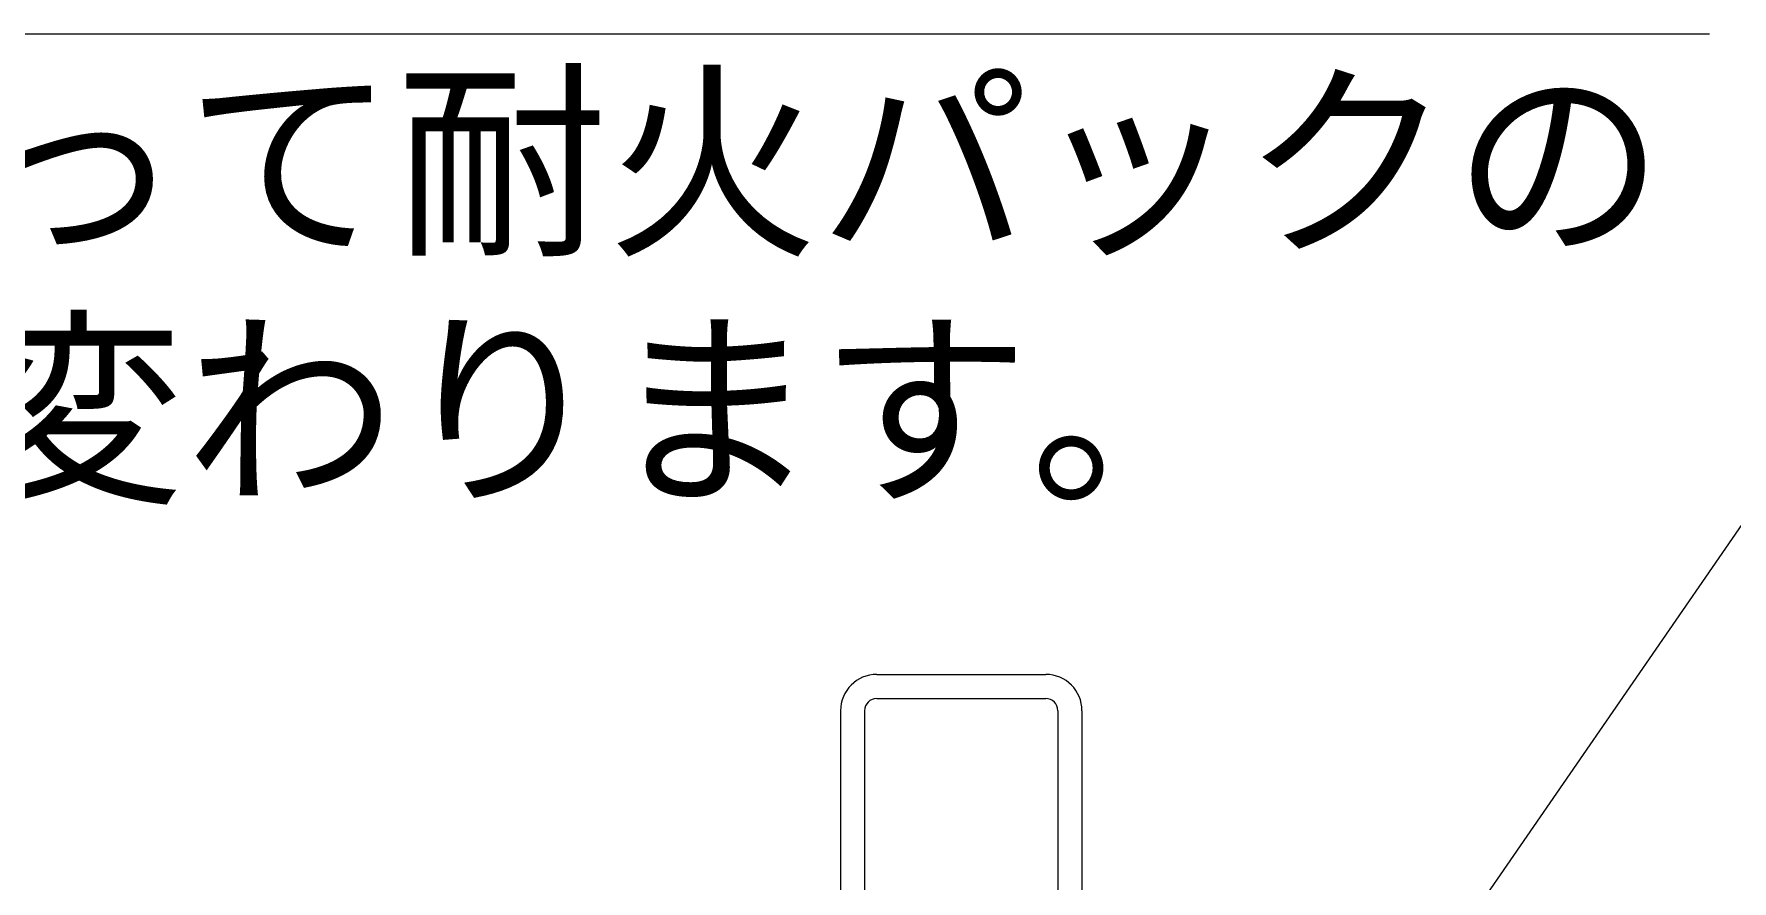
# Model space of a CAD drawing. Extents: x 443 to 1217, y -1921 to -677.
# Drawn here: x 744.28 to 771.67, y -1129.36 to -1115.7 of the extents above; entities that cross this region are included whole.
import ezdxf
from ezdxf.enums import TextEntityAlignment as Align

# ---------------------------------------------------------------- set-up
doc = ezdxf.new("R2010")
doc.units = 0
doc.header["$MEASUREMENT"] = 0
doc.layers.get('0').update_dxf_attribs({"linetype": 'CONTINUOUS'})
doc.layers.add('10', color=7, linetype='CONTINUOUS')
doc.layers.add('3', color=8, linetype='CONTINUOUS')
doc.styles.add('ｽﾀｲﾙ2', font='MS PGothic.ttf')

msp = doc.modelspace()

# ---------------------------------------------------------------- linework, layer by layer
at = {"color": 7, "linetype": 'Continuous'}
for p, q in [((724.838, -1115.698), (771.306, -1115.698)), ((764.199, -1134.673), (777.199, -1115.823))]:
    msp.add_line(p, q, dxfattribs=at)
at = {"layer": '3', "color": 3, "linetype": 'Continuous'}
for p, q in [((757.873, -1126.026), (760.6, -1126.026)), ((757.873, -1126.415), (760.6, -1126.415)), ((757.289, -1126.61), (757.289, -1131.171)), ((757.678, -1126.61), (757.678, -1131.171)), ((760.795, -1126.61), (760.795, -1131.171)), ((761.184, -1126.61), (761.184, -1131.171))]:
    msp.add_line(p, q, dxfattribs=at)
for centre, radius, start, end in [((757.873, -1126.61), 0.584, 90, 180), ((760.6, -1126.61), 0.584, 0, 90), ((757.873, -1126.61), 0.195, 90, 180), ((760.6, -1126.61), 0.195, 0, 90)]:
    msp.add_arc(centre, radius, start, end, dxfattribs=at)

# ---------------------------------------------------------------- texts
at = {"layer": '10', "linetype": 'Continuous', "style": 'ｽﾀｲﾙ2'}
for tag, p in [('配管量によって耐火パックの', (726.246, -1119.762)), ('充てん厚が変わります。', (726.246, -1123.758))]:
    msp.add_attdef(tag, text='', height=2.5, dxfattribs=at).set_placement(p, align=Align.BOTTOM_LEFT)

doc.saveas('drawing.dxf')
